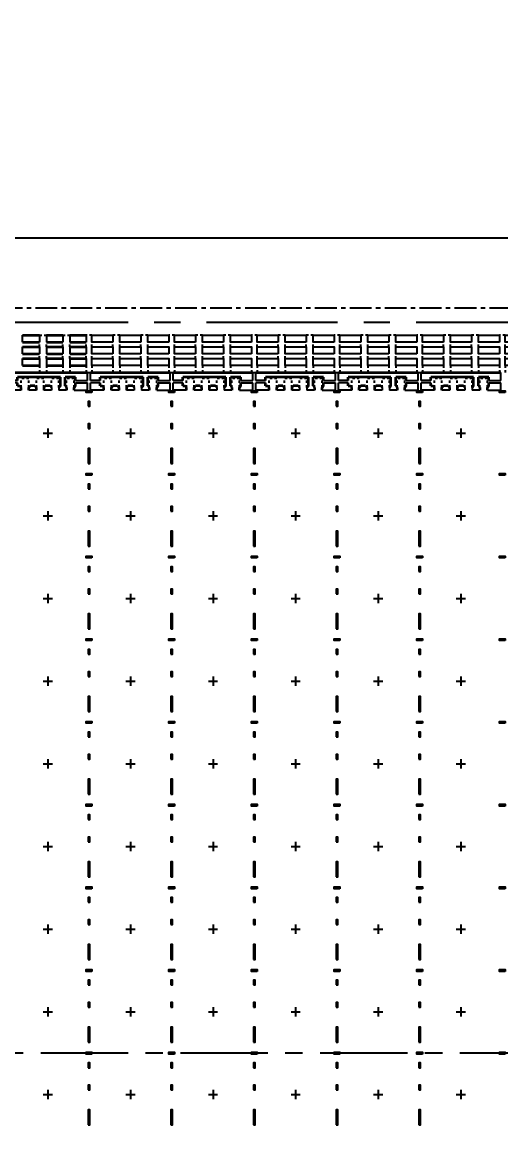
# Model space of a CAD drawing. Extents: x -251 to -90, y -161 to -25.
# Drawn here: x -166.91 to -146.35, y -75.54 to -27.98 of the extents above; entities that cross this region are included whole.
import ezdxf

# ---------------------------------------------------------------- set-up
doc = ezdxf.new("R2010")
doc.units = 0
doc.header["$LTSCALE"] = 0.15
doc.header["$MEASUREMENT"] = 0
doc.header["$PDSIZE"] = 0.2
doc.linetypes.add('CENTER', pattern=[2, 1.25, -0.25, 0.25, -0.25])
doc.linetypes.add('HIDDEN', pattern=[9.525, 6.35, -3.175])
for name, color, linetype in [('1', 7, 'Continuous'), ('1D', 4, 'Continuous'), ('2', 7, 'Continuous'), ('2D', 4, 'Continuous'), ('3', 7, 'Continuous'), ('HATCH', 4, 'Continuous'), ('Ribbon', 4, 'Continuous')]:
    doc.layers.add(name, color=color, linetype=linetype)
doc.layers.add('实线', color=7, linetype='Continuous', lineweight=35)
doc.styles.add('SIMPLEX', font='SIMPLEX')
doc.dimstyles.new('1.0', dxfattribs={"dimtxt": 1, "dimasz": 1, "dimexe": 0.3, "dimexo": 0.3, "dimgap": 0.3, "dimtad": 0, "dimdec": 3, "dimzin": 1, "dimdsep": 46, "dimtxsty": 'SIMPLEX', "dimcen": 0, "dimclrd": 256, "dimclre": 256, "dimclrt": 256, "dimadec": 0, "dimazin": 1, "dimtm": 1.25, "dimtfac": 1, "dimtdec": 3, "dimtmove": 0, "dimatfit": 0, "dimfxl": 1, "dimtolj": 1, "dimtzin": 0, "dimlwd": -1, "dimlwe": -1, "dimarcsym": 1})

# ---------------------------------------------------------------- blocks, each defined once
blk = doc.blocks.new('*D19')
at = {"layer": '2D', "transparency": 16777216}
blk.add_line((540.95, -711.708), (540.95, -707.867), dxfattribs=at)
at = {"layer": 'Defpoints', "color": 0, "transparency": 16777216}
for p in [(540.95, -707.867), (540.95, -712.008), (479.95, -747.008)]:
    blk.add_point(p, dxfattribs=at)
at = {"layer": '2D', "transparency": 16777216, "insert": (540.95, -705.186), "char_height": 1, "attachment_point": 5, "rotation": 90, "style": 'SIMPLEX'}
blk.add_mtext('\\A1;61.000', dxfattribs=at)
blk = doc.blocks.new('*D20')
at = {"layer": '2D', "transparency": 16777216}
blk.add_line((510.45, -712.827), (510.45, -707.746), dxfattribs=at)
at = {"layer": 'Defpoints', "color": 0, "transparency": 16777216}
for p in [(510.45, -707.746), (510.45, -713.127), (479.95, -747.008)]:
    blk.add_point(p, dxfattribs=at)
at = {"layer": '2D', "transparency": 16777216, "insert": (510.45, -704.97), "char_height": 1, "attachment_point": 5, "rotation": 90, "style": 'SIMPLEX'}
blk.add_mtext('\\A1;30.500', dxfattribs=at)
blk = doc.blocks.new('*D24')
at = {"layer": '2D', "transparency": 16777216}
blk.add_line((487.95, -781.189), (487.95, -786.655), dxfattribs=at)
at = {"layer": 'Defpoints', "color": 0, "transparency": 16777216}
for p in [(479.95, -747.008), (487.95, -780.889), (487.95, -786.655)]:
    blk.add_point(p, dxfattribs=at)
at = {"layer": '2D', "transparency": 16777216, "insert": (487.95, -788.955), "char_height": 1, "attachment_point": 5, "rotation": 90, "style": 'SIMPLEX'}
blk.add_mtext('\\A1;8.000', dxfattribs=at)
blk = doc.blocks.new('*D25')
at = {"layer": '2D', "transparency": 16777216}
for p, q in [((488.45, -781.189), (488.45, -782.889)), ((488.45, -782.889), (489.394, -784.686)), ((489.394, -784.686), (489.394, -786.686))]:
    blk.add_line(p, q, dxfattribs=at)
at = {"layer": 'Defpoints', "color": 0, "transparency": 16777216}
for p in [(479.95, -747.008), (488.45, -780.889), (489.394, -786.686)]:
    blk.add_point(p, dxfattribs=at)
at = {"layer": '2D', "transparency": 16777216, "insert": (489.394, -788.986), "char_height": 1, "attachment_point": 5, "rotation": 90, "style": 'SIMPLEX'}
blk.add_mtext('\\A1;8.500', dxfattribs=at)
blk = doc.blocks.new('*D26')
at = {"layer": '2D', "transparency": 16777216}
blk.add_line((535.45, -781.189), (535.45, -786.605), dxfattribs=at)
at = {"layer": 'Defpoints', "color": 0, "transparency": 16777216}
for p in [(479.95, -747.008), (535.45, -780.889), (535.45, -786.605)]:
    blk.add_point(p, dxfattribs=at)
at = {"layer": '2D', "transparency": 16777216, "insert": (535.45, -789.381), "char_height": 1, "attachment_point": 5, "rotation": 90, "style": 'SIMPLEX'}
blk.add_mtext('\\A1;55.500', dxfattribs=at)
blk = doc.blocks.new('*D7')
at = {"layer": '2D', "transparency": 16777216}
for p, q in [((538.375, -713.086), (538.375, -711.086)), ((539.175, -713.633), (538.375, -713.086)), ((539.175, -715.333), (539.175, -713.633))]:
    blk.add_line(p, q, dxfattribs=at)
at = {"layer": 'Defpoints', "color": 0, "transparency": 16777216}
for p in [(538.375, -711.086), (539.175, -715.633), (479.95, -747.008)]:
    blk.add_point(p, dxfattribs=at)
at = {"layer": '2D', "transparency": 16777216, "insert": (538.375, -708.31), "char_height": 1, "attachment_point": 5, "rotation": 90, "style": 'SIMPLEX'}
blk.add_mtext('\\A1;59.225', dxfattribs=at)
blk = doc.blocks.new('*D8')
at = {"layer": '2D', "transparency": 16777216}
for p, q in [((536.691, -713.044), (536.691, -711.044)), ((536.75, -714.429), (536.691, -713.044)), ((536.75, -716.129), (536.75, -714.429))]:
    blk.add_line(p, q, dxfattribs=at)
at = {"layer": 'Defpoints', "color": 0, "transparency": 16777216}
for p in [(536.691, -711.044), (536.75, -716.429), (479.95, -747.008)]:
    blk.add_point(p, dxfattribs=at)
at = {"layer": '2D', "transparency": 16777216, "insert": (536.691, -708.268), "char_height": 1, "attachment_point": 5, "rotation": 90, "style": 'SIMPLEX'}
blk.add_mtext('\\A1;56.800', dxfattribs=at)
blk = doc.blocks.new('*D9')
at = {"layer": '2D', "transparency": 16777216}
for p, q in [((539.475, -715.633), (541.175, -715.633)), ((541.175, -715.633), (542.447, -716.713)), ((542.447, -716.713), (544.447, -716.713))]:
    blk.add_line(p, q, dxfattribs=at)
at = {"layer": 'Defpoints', "color": 0, "transparency": 16777216}
for p in [(539.175, -715.633), (544.447, -716.713), (479.95, -747.008)]:
    blk.add_point(p, dxfattribs=at)
at = {"layer": '2D', "transparency": 16777216, "insert": (547.128, -716.713), "char_height": 1, "attachment_point": 5, "style": 'SIMPLEX'}
blk.add_mtext('\\A1;31.375', dxfattribs=at)
blk = doc.blocks.new('*D10')
at = {"layer": '2D', "transparency": 16777216}
for p, q in [((537.43, -716.834), (540.542, -716.834)), ((540.542, -716.834), (542.542, -718.446)), ((542.542, -718.446), (544.542, -718.446))]:
    blk.add_line(p, q, dxfattribs=at)
at = {"layer": 'Defpoints', "color": 0, "transparency": 16777216}
for p in [(537.13, -716.834), (544.542, -718.446), (479.95, -747.008)]:
    blk.add_point(p, dxfattribs=at)
at = {"layer": '2D', "transparency": 16777216, "insert": (547.223, -718.446), "char_height": 1, "attachment_point": 5, "style": 'SIMPLEX'}
blk.add_mtext('\\A1;30.175', dxfattribs=at)
blk = doc.blocks.new('103')
at = {"layer": 'HATCH'}
for p, q in [((-0.2, 0), (0.2, 0)), ((0, 0.2), (0, -0.2))]:
    blk.add_line(p, q, dxfattribs=at)
blk = doc.blocks.new('*U33')
at = {"layer": 'HATCH'}
blk.add_blockref('103', (0, 0), dxfattribs=at)
blk = doc.blocks.new('*U34')
at = {"layer": '1', "color": 0, "linetype": 'ByBlock', "lineweight": -2, "transparency": 16777216}
for p in [(56.8, 53.25), (60.35, 53.25), (63.9, 53.25), (67.45, 53.25), (71, 53.25), (74.55, 53.25), (56.8, 49.7), (60.35, 49.7), (63.9, 49.7), (67.45, 49.7), (71, 49.7), (74.55, 49.7), (56.8, 46.15), (60.35, 46.15), (63.9, 46.15), (67.45, 46.15), (71, 46.15), (74.55, 46.15), (56.8, 42.6), (60.35, 42.6), (63.9, 42.6), (67.45, 42.6), (71, 42.6), (74.55, 42.6), (56.8, 39.05), (60.35, 39.05), (63.9, 39.05), (67.45, 39.05), (71, 39.05), (74.55, 39.05), (56.8, 35.5), (60.35, 35.5), (63.9, 35.5), (67.45, 35.5), (71, 35.5), (74.55, 35.5), (56.8, 31.95), (60.35, 31.95), (63.9, 31.95), (67.45, 31.95), (71, 31.95), (74.55, 31.95), (56.8, 28.4), (60.35, 28.4), (63.9, 28.4), (67.45, 28.4), (71, 28.4), (74.55, 28.4), (56.8, 24.85), (60.35, 24.85), (63.9, 24.85), (67.45, 24.85), (71, 24.85), (74.55, 24.85)]:
    blk.add_blockref('*U33', p, dxfattribs=at)
blk = doc.blocks.new('*U38')
at = {"layer": 'HATCH'}
blk.add_lwpolyline([(-0.125, 0.04), (0.125, 0.04), (0.125, -0.04), (-0.125, -0.04)], close=True, dxfattribs=at)
blk = doc.blocks.new('*U39')
at = {"layer": '1', "color": 0, "linetype": 'ByBlock', "lineweight": -2, "transparency": 16777216}
blk.add_blockref('*U38', (0, 0), dxfattribs=at)
blk = doc.blocks.new('*U36')
at = {"layer": '1', "rotation": 180}
blk.add_blockref('*U39', (0, 0), dxfattribs=at)
blk = doc.blocks.new('*U37')
at = {"layer": 'HATCH', "color": 0, "linetype": 'ByBlock', "lineweight": -2, "transparency": 16777216}
for p in [(60.35, 56.8), (63.9, 56.8), (67.45, 56.8), (71, 56.8), (74.55, 56.8), (78.1, 56.8), (60.35, 53.25), (63.9, 53.25), (67.45, 53.25), (71, 53.25), (74.55, 53.25), (78.1, 53.25), (60.35, 49.7), (63.9, 49.7), (67.45, 49.7), (71, 49.7), (74.55, 49.7), (78.1, 49.7), (60.35, 46.15), (63.9, 46.15), (67.45, 46.15), (71, 46.15), (74.55, 46.15), (78.1, 46.15), (60.35, 42.6), (63.9, 42.6), (67.45, 42.6), (71, 42.6), (74.55, 42.6), (78.1, 42.6), (60.35, 39.05), (63.9, 39.05), (67.45, 39.05), (71, 39.05), (74.55, 39.05), (78.1, 39.05), (60.35, 35.5), (63.9, 35.5), (67.45, 35.5), (71, 35.5), (74.55, 35.5), (78.1, 35.5), (60.35, 31.95), (63.9, 31.95), (67.45, 31.95), (71, 31.95), (74.55, 31.95), (78.1, 31.95), (60.35, 28.4), (63.9, 28.4), (67.45, 28.4), (71, 28.4), (74.55, 28.4), (78.1, 28.4)]:
    blk.add_blockref('*U36', p, dxfattribs=at)
blk = doc.blocks.new('*U40')
at = {"layer": 'Ribbon'}
for points in [[(-0.04, 1.127), (0.04, 1.127), (0.04, 1.328), (-0.04, 1.328)], [(-0.04, 0.173), (0.04, 0.173), (0.04, 0.373), (-0.04, 0.373)], [(-0.04, -1.328), (0.04, -1.328), (0.04, -0.683), (-0.04, -0.683)]]:
    blk.add_lwpolyline(points, close=True, dxfattribs=at)
blk = doc.blocks.new('*U41')
at = {"layer": '1', "color": 0, "linetype": 'ByBlock', "lineweight": -2, "transparency": 16777216}
for p in [(60.35, 53.25), (63.9, 53.25), (67.45, 53.25), (71, 53.25), (74.55, 53.25), (60.35, 49.7), (63.9, 49.7), (67.45, 49.7), (71, 49.7), (74.55, 49.7), (60.35, 46.15), (63.9, 46.15), (67.45, 46.15), (71, 46.15), (74.55, 46.15), (60.35, 42.6), (63.9, 42.6), (67.45, 42.6), (71, 42.6), (74.55, 42.6), (60.35, 39.05), (63.9, 39.05), (67.45, 39.05), (71, 39.05), (74.55, 39.05), (60.35, 35.5), (63.9, 35.5), (67.45, 35.5), (71, 35.5), (74.55, 35.5), (60.35, 31.95), (63.9, 31.95), (67.45, 31.95), (71, 31.95), (74.55, 31.95), (60.35, 28.4), (63.9, 28.4), (67.45, 28.4), (71, 28.4), (74.55, 28.4), (60.35, 24.85), (63.9, 24.85), (67.45, 24.85), (71, 24.85), (74.55, 24.85)]:
    blk.add_blockref('*U40', p, dxfattribs=at)
blk = doc.blocks.new('*U52')
at = {"layer": '1'}
for points in [[(-1.775, 0.5), (-0.875, 0.5), (-0.875, 0.2), (-1.775, 0.2)], [(-0.575, 0.5), (0.325, 0.5), (0.325, 0.2), (-0.575, 0.2)], [(0.625, 0.5), (1.525, 0.5), (1.525, 0.2), (0.625, 0.2)], [(-1.775, 0), (-0.875, 0), (-0.875, -0.3), (-1.775, -0.3)], [(-0.575, 0), (0.325, 0), (0.325, -0.3), (-0.575, -0.3)], [(0.625, 0), (1.525, 0), (1.525, -0.3), (0.625, -0.3)], [(-1.775, -0.5), (-0.875, -0.5), (-0.875, -0.8), (-1.775, -0.8)], [(-0.575, -0.5), (0.325, -0.5), (0.325, -0.8), (-0.575, -0.8)], [(0.625, -0.5), (1.525, -0.5), (1.525, -0.8), (0.625, -0.8)]]:
    blk.add_lwpolyline(points, close=True, dxfattribs=at)
at = {"layer": 'HATCH', "linetype": 'HIDDEN', "ltscale": 0.1}
for p, q in [((-1.775, 0.5), (-1.775, 0.8)), ((-0.875, 0.5), (-0.875, 0.8)), ((-0.575, 0.5), (-0.575, 0.8)), ((0.325, 0.5), (0.325, 0.8)), ((0.625, 0.5), (0.625, 0.8)), ((1.525, 0.5), (1.525, 0.8)), ((-0.875, 0.2), (-0.875, 0)), ((-0.575, 0.2), (-0.575, 0)), ((0.325, 0.2), (0.325, 0)), ((0.625, 0.2), (0.625, 0)), ((1.525, 0.2), (1.525, 0)), ((-0.875, -0.3), (-0.875, -0.5)), ((-0.575, -0.3), (-0.575, -0.5)), ((0.325, -0.3), (0.325, -0.5)), ((0.625, -0.3), (0.625, -0.5)), ((1.525, -0.3), (1.525, -0.5)), ((-0.875, -0.8), (-0.575, -0.8)), ((0.325, -0.8), (0.625, -0.8)), ((1.525, -0.8), (1.775, -0.8))]:
    blk.add_line(p, q, dxfattribs=at)
blk = doc.blocks.new('*U53')
at = {"layer": '1', "color": 0, "linetype": 'ByBlock', "lineweight": -2, "transparency": 16777216}
for p in [(0, 0), (3.55, 0), (7.1, 0), (10.65, 0), (14.2, 0), (17.75, 0), (21.3, 0), (24.85, 0), (28.4, 0), (31.95, 0), (35.5, 0), (39.05, 0), (42.6, 0), (46.15, 0)]:
    blk.add_blockref('*U52', p, dxfattribs=at)
blk = doc.blocks.new('*U58')
at = {"layer": '1'}
for p, q in [((0.165, 0), (-0.165, 0)), ((0.815, 0), (0.485, 0)), ((-0.485, 0), (-0.815, 0))]:
    blk.add_line(p, q, dxfattribs=at)
blk = doc.blocks.new('*U59')
at = {"layer": '1', "color": 0, "linetype": 'ByBlock', "lineweight": -2, "transparency": 16777216}
for p in [(53.25, 0), (56.8, 0), (60.35, 0), (63.9, 0), (67.45, 0), (71, 0)]:
    blk.add_blockref('*U58', p, dxfattribs=at)
blk = doc.blocks.new('*U68')
at = {"layer": '1'}
for p, q in [((-1.073, 0.382), (-1.648, 0.382)), ((-1.648, 0.382), (-1.648, 0.057)), ((-1.073, 0.382), (-1.648, 0.382)), ((-1.233, 0.057), (-1.648, 0.057)), ((-0.423, 0.382), (-0.753, 0.382)), ((0.227, 0.382), (-0.103, 0.382)), ((0.877, 0.382), (0.547, 0.382)), ((1.197, 0.382), (1.773, 0.382)), ((1.197, 0.382), (1.773, 0.382)), ((1.257, 0.057), (1.773, 0.057)), ((1.773, 0.382), (1.773, 0.057)), ((-1.648, -0.043), (-1.648, -0.383)), ((-1.233, -0.043), (-1.648, -0.043)), ((1.257, -0.043), (1.773, -0.043)), ((1.773, -0.043), (1.773, -0.383))]:
    blk.add_line(p, q, dxfattribs=at)
at = {"layer": '3'}
for p, q in [((0.227, 0.257), (0.227, 0.382)), ((0.547, 0.257), (0.547, 0.382))]:
    blk.add_line(p, q, dxfattribs=at)
at = {"layer": 'HATCH', "linetype": 'HIDDEN', "ltscale": 0.1}
for p, q in [((-1.073, 0.257), (-1.073, -0.123)), ((-0.753, 0.257), (-0.753, -0.123)), ((-0.423, 0.257), (-0.423, -0.123)), ((-0.103, 0.257), (-0.103, -0.123)), ((0.227, 0.257), (0.227, -0.123)), ((0.547, 0.257), (0.547, -0.123)), ((0.877, 0.257), (0.877, -0.123)), ((1.197, 0.257), (1.197, -0.123)), ((-0.753, -0.123), (-1.073, -0.123)), ((-0.103, -0.123), (-0.423, -0.123)), ((0.547, -0.123), (0.227, -0.123)), ((1.197, -0.123), (0.877, -0.123))]:
    blk.add_line(p, q, dxfattribs=at)
at = {"layer": 'HATCH'}
blk.add_line((-1.773, -0.383), (-1.653, -0.383), dxfattribs=at)
at = {"layer": '实线', "color": 0}
for p, q in [((-1.233, 0.197), (-1.233, 0.057)), ((-1.233, 0.197), (-1.133, 0.197)), ((-1.133, 0.197), (-1.073, 0.257)), ((-1.073, 0.382), (-1.073, 0.257)), ((-0.753, 0.377), (-0.753, 0.257)), ((-0.693, 0.197), (-0.753, 0.257)), ((-0.483, 0.197), (-0.693, 0.197)), ((-0.483, 0.197), (-0.423, 0.257)), ((-0.423, 0.382), (-0.423, 0.257)), ((-0.103, 0.257), (-0.103, 0.382)), ((-0.043, 0.197), (-0.103, 0.257)), ((0.167, 0.197), (-0.043, 0.197)), ((0.167, 0.197), (0.227, 0.257)), ((0.607, 0.197), (0.547, 0.257)), ((0.607, 0.197), (0.607, -0.183)), ((0.817, 0.197), (0.817, -0.183)), ((0.817, 0.197), (0.877, 0.257)), ((0.877, 0.257), (0.877, 0.382)), ((1.197, 0.382), (1.197, 0.257)), ((1.257, 0.197), (1.197, 0.257)), ((1.257, 0.197), (1.257, 0.057)), ((-1.653, -0.383), (1.773, -0.383)), ((-1.233, -0.043), (-1.233, -0.183)), ((0.607, -0.183), (-1.233, -0.183)), ((1.257, -0.183), (0.817, -0.183)), ((1.257, -0.043), (1.257, -0.183))]:
    blk.add_line(p, q, dxfattribs=at)
blk = doc.blocks.new('*U69')
at = {"layer": '1', "color": 0, "linetype": 'ByBlock', "lineweight": -2, "transparency": 16777216}
for p in [(56.8, 0), (60.35, 0), (63.9, 0), (67.45, 0), (71, 0), (74.55, 0)]:
    blk.add_blockref('*U68', p, dxfattribs=at)

msp = doc.modelspace()

# ---------------------------------------------------------------- linework, layer by layer
at = {"layer": '1'}
msp.add_line((-228.8372, -37.2494), (-106.5872, -37.2494), dxfattribs=at)
at = {"layer": '1D', "color": 2, "linetype": 'CENTER', "ltscale": 5}
msp.add_line((-230.8372, -40.2494), (-106.5872, -40.2494), dxfattribs=at)
at = {"layer": '1D', "color": 1, "linetype": 'CENTER', "ltscale": 30}
msp.add_line((-108.3622, -40.8744), (-226.8122, -40.8744), dxfattribs=at)
at = {"layer": '1D', "color": 5, "linetype": 'CENTER', "ltscale": 20}
msp.add_line((-108.3622, -72.2494), (-226.8122, -72.2494), dxfattribs=at)
at = {"layer": '2'}
for p, q in [((-166.8872, -41.7244), (-166.8872, -41.4244)), ((-166.8872, -41.7244), (-166.8872, -41.4244)), ((-166.1622, -41.4244), (-166.1622, -41.7244)), ((-166.1622, -41.4244), (-166.1622, -41.7244)), ((-165.8622, -41.4244), (-165.8622, -41.7244)), ((-165.8622, -41.4244), (-165.8622, -41.7244)), ((-165.1622, -41.4244), (-165.1622, -41.7244)), ((-165.1622, -41.4244), (-165.1622, -41.7244)), ((-164.8622, -41.4244), (-164.8622, -41.7244)), ((-164.8622, -41.4244), (-164.8622, -41.7244)), ((-164.1622, -41.4244), (-164.1622, -41.7244)), ((-164.1622, -41.4244), (-164.1622, -41.7244)), ((-166.8872, -42.2244), (-166.8872, -41.9244)), ((-166.8872, -42.2244), (-166.8872, -41.9244)), ((-166.1622, -41.9244), (-166.1622, -42.2244)), ((-166.1622, -41.9244), (-166.1622, -42.2244)), ((-165.8622, -41.9244), (-165.8622, -42.2244)), ((-165.8622, -41.9244), (-165.8622, -42.2244)), ((-165.1622, -41.9244), (-165.1622, -42.2244)), ((-165.1622, -41.9244), (-165.1622, -42.2244)), ((-164.8622, -41.9244), (-164.8622, -42.2244)), ((-164.8622, -41.9244), (-164.8622, -42.2244)), ((-164.1622, -41.9244), (-164.1622, -42.2244)), ((-164.1622, -41.9244), (-164.1622, -42.2244)), ((-166.8872, -42.7244), (-166.8872, -42.4244)), ((-166.8872, -42.7244), (-166.8872, -42.4244)), ((-166.8872, -42.7244), (-166.8872, -42.4244)), ((-166.8872, -42.7244), (-166.8872, -42.4244)), ((-166.1622, -42.4244), (-166.1622, -42.7244)), ((-166.1622, -42.4244), (-166.1622, -42.7244)), ((-165.8622, -42.4244), (-165.8622, -42.7244)), ((-165.8622, -42.4244), (-165.8622, -42.7244)), ((-165.1622, -42.4244), (-165.1622, -42.7244)), ((-165.1622, -42.4244), (-165.1622, -42.7244)), ((-164.8622, -42.4244), (-164.8622, -42.7244)), ((-164.8622, -42.4244), (-164.8622, -42.7244)), ((-164.1622, -42.4244), (-164.1622, -42.7244)), ((-164.1622, -42.4244), (-164.1622, -42.7244))]:
    msp.add_line(p, q, dxfattribs=at)
at = {"layer": 'HATCH', "linetype": 'HIDDEN', "ltscale": 0.1}
for p, q in [((-166.1622, -41.4244), (-165.8622, -41.4244)), ((-166.1622, -41.4244), (-165.8622, -41.4244)), ((-166.1622, -41.9244), (-166.1622, -41.7244)), ((-166.1622, -41.9244), (-166.1622, -41.7244)), ((-165.8622, -41.9244), (-165.8622, -41.7244)), ((-165.8622, -41.9244), (-165.8622, -41.7244)), ((-165.1622, -41.4244), (-164.8622, -41.4244)), ((-165.1622, -41.4244), (-164.8622, -41.4244)), ((-165.1622, -41.9244), (-165.1622, -41.7244)), ((-165.1622, -41.9244), (-165.1622, -41.7244)), ((-164.8622, -41.9244), (-164.8622, -41.7244)), ((-164.8622, -41.9244), (-164.8622, -41.7244)), ((-164.1622, -41.9244), (-164.1622, -41.7244)), ((-164.1622, -41.9244), (-164.1622, -41.7244)), ((-166.1622, -42.4244), (-166.1622, -42.2244)), ((-166.1622, -42.4244), (-166.1622, -42.2244)), ((-165.8622, -42.4244), (-165.8622, -42.2244)), ((-165.8622, -42.4244), (-165.8622, -42.2244)), ((-165.1622, -42.4244), (-165.1622, -42.2244)), ((-165.1622, -42.4244), (-165.1622, -42.2244)), ((-164.8622, -42.4244), (-164.8622, -42.2244)), ((-164.8622, -42.4244), (-164.8622, -42.2244)), ((-164.1622, -42.4244), (-164.1622, -42.2244)), ((-164.1622, -42.4244), (-164.1622, -42.2244)), ((-166.1622, -42.7244), (-166.1622, -43.0244)), ((-165.8622, -42.7244), (-165.8622, -43.0244)), ((-165.1622, -42.7244), (-165.1622, -43.0244)), ((-164.8622, -42.7244), (-164.8622, -43.0244)), ((-164.1622, -42.7244), (-164.1622, -43.0244))]:
    msp.add_line(p, q, dxfattribs=at)
at = {"layer": '实线', "color": 0}
for p, q in [((-166.8872, -41.4244), (-166.1622, -41.4244)), ((-166.8872, -41.4244), (-166.1622, -41.4244)), ((-166.8872, -41.7244), (-166.1622, -41.7244)), ((-166.8872, -41.7244), (-166.1622, -41.7244)), ((-165.8622, -41.4244), (-165.1622, -41.4244)), ((-165.8622, -41.4244), (-165.1622, -41.4244)), ((-165.8622, -41.7244), (-165.1622, -41.7244)), ((-165.8622, -41.7244), (-165.1622, -41.7244)), ((-164.8622, -41.4244), (-164.1622, -41.4244)), ((-164.8622, -41.4244), (-164.1622, -41.4244)), ((-164.8622, -41.7244), (-164.1622, -41.7244)), ((-164.8622, -41.7244), (-164.1622, -41.7244)), ((-166.8872, -41.9244), (-166.1622, -41.9244)), ((-166.8872, -41.9244), (-166.1622, -41.9244)), ((-166.8872, -42.2244), (-166.1622, -42.2244)), ((-166.8872, -42.2244), (-166.1622, -42.2244)), ((-165.8622, -41.9244), (-165.1622, -41.9244)), ((-165.8622, -41.9244), (-165.1622, -41.9244)), ((-165.8622, -42.2244), (-165.1622, -42.2244)), ((-165.8622, -42.2244), (-165.1622, -42.2244)), ((-164.8622, -41.9244), (-164.1622, -41.9244)), ((-164.8622, -41.9244), (-164.1622, -41.9244)), ((-164.8622, -42.2244), (-164.1622, -42.2244)), ((-164.8622, -42.2244), (-164.1622, -42.2244)), ((-166.8872, -42.4244), (-166.1622, -42.4244)), ((-166.8872, -42.4244), (-166.1622, -42.4244)), ((-166.8872, -42.7244), (-166.1622, -42.7244)), ((-166.8872, -42.7244), (-166.1622, -42.7244)), ((-165.8622, -42.4244), (-165.1622, -42.4244)), ((-165.8622, -42.4244), (-165.1622, -42.4244)), ((-165.8622, -42.7244), (-165.1622, -42.7244)), ((-165.8622, -42.7244), (-165.1622, -42.7244)), ((-164.8622, -42.4244), (-164.1622, -42.4244)), ((-164.8622, -42.4244), (-164.1622, -42.4244)), ((-164.8622, -42.7244), (-164.1622, -42.7244)), ((-164.8622, -42.7244), (-164.1622, -42.7244))]:
    msp.add_line(p, q, dxfattribs=at)

# ---------------------------------------------------------------- block references
at = {"layer": '1', "rotation": 180}
msp.add_blockref('*U53', (-116.2372, -42.2244), dxfattribs=at)
at = {"layer": '1', "xscale": -1, "rotation": 180}
for name, p in [('*U69', (-222.6747, -43.4069)), ('*U59', (-219.0622, -43.7894))]:
    msp.add_blockref(name, p, dxfattribs=at)
at = {"layer": '1'}
for name, p in [('*U41', (-224.3872, -98.8519)), ('*U34', (-222.6122, -98.8744))]:
    msp.add_blockref(name, p, dxfattribs=at)
at = {"layer": 'HATCH'}
msp.add_blockref('*U37', (-224.3872, -100.6494), dxfattribs=at)

# ---------------------------------------------------------------- dimensions: what is measured, and where the dimension line sits
at = {"layer": '2D'}
for feature_location, offset, dtype, picture, middle in [((-137.0872, -38.3684), (0, 5.3814), 1, '*D20', (-137.0872, -30.2108)), ((-106.5872, -37.2494), (0, 4.1409), 1, '*D19', (-106.5872, -30.4275)), ((-110.7874, -41.6699), (-0.0589, 5.3841), 1, '*D8', (-110.8463, -33.5096)), ((-108.3622, -40.8744), (-0.8, 4.5472), 1, '*D7', (-109.1622, -33.551)), ((-108.3622, -40.8744), (5.272, -1.0801), 0, '*D9', (-100.4092, -41.9545)), ((-110.4073, -42.0748), (7.412, -1.6128), 0, '*D10', (-100.3143, -43.6876)), ((-159.5872, -106.1304), (0, -5.766), 1, '*D24', (-159.5872, -114.1964)), ((-159.0872, -106.1304), (0.9442, -5.7974), 1, '*D25', (-158.1431, -114.2278)), ((-112.0872, -106.1304), (0, -5.7162), 1, '*D26', (-112.0872, -114.6228))]:
    dim = msp.add_ordinate_dim(feature_location=feature_location, offset=offset, dtype=dtype, origin=(-167.5872, -72.2494), dimstyle='1.0', dxfattribs=at)
    dim.commit()
    dim.dimension.update_dxf_attribs({"geometry": picture, "text_midpoint": middle, "insert": (-647.5372, 674.7587)})

doc.saveas('drawing.dxf')
